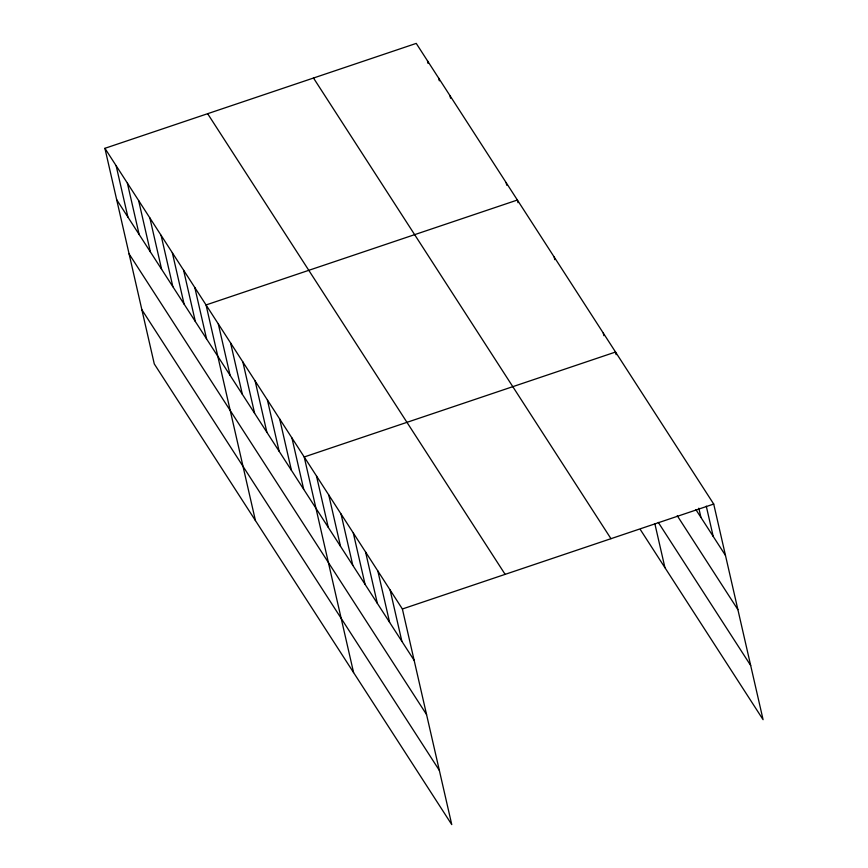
<?xml version="1.0" encoding="UTF-8"?>
<svg xmlns="http://www.w3.org/2000/svg" width="868" height="868" viewBox="0 0 868 868"><rect width="100%" height="100%" fill="white"/><g stroke="black" fill="none" stroke-linecap="round" stroke-linejoin="round"><path stroke-width="1.3" d="M104.909 148.319L402.383 608.989L451.761 824.6L154.287 363.942L104.909 148.319L416.239 43.4L713.713 504.058L763.091 719.68L640.389 529.654M402.383 608.989L713.713 504.058M695.876 509.592L725.474 555.422M677.257 515.733L737.887 609.629M658.291 522.395L750.679 665.474M313.5 78.022L610.974 538.692M207.647 113.697L505.122 574.356M116.67 199.683L414.144 660.342M129.082 253.89L426.557 714.548M141.875 309.735L439.349 770.393M706.27 506.131L713.203 536.424M698.827 508.203L700.932 517.415M616.15 354.676L615.542 352.039L304.212 456.969L353.591 672.581M654.873 523.784L664.931 567.661M603.271 333.041L603.878 335.677M554.196 257.036L554.793 259.662M517.979 202.656L517.382 200.031L206.042 304.95L255.431 520.561M506.142 182.627L506.749 185.253M449.95 95.61L450.557 98.247M438.72 78.207L439.316 80.843M427.479 60.803L428.076 63.44M390.112 589.98L401.873 641.343M377.84 570.981L389.602 622.334M365.569 551.983L377.33 603.336M353.298 532.974L365.059 584.338M341.026 513.975L352.788 565.328M328.755 494.966L340.516 546.33M316.484 475.968L328.245 527.332M291.941 437.96L303.702 489.324M279.67 418.962L291.431 470.326M267.398 399.964L279.16 451.317M255.127 380.954L266.888 432.318M242.856 361.956L254.617 413.309M230.584 342.947L242.346 394.311M218.313 323.948L230.085 375.312M194.812 287.547L206.573 338.9M183.571 270.143L195.333 321.496M172.331 252.74L184.092 304.093M161.09 235.337L172.862 286.7M149.86 217.933L161.622 269.297M138.62 200.53L150.381 251.894M127.379 183.126L139.14 234.49M116.138 165.723L127.911 217.087"/></g></svg>
